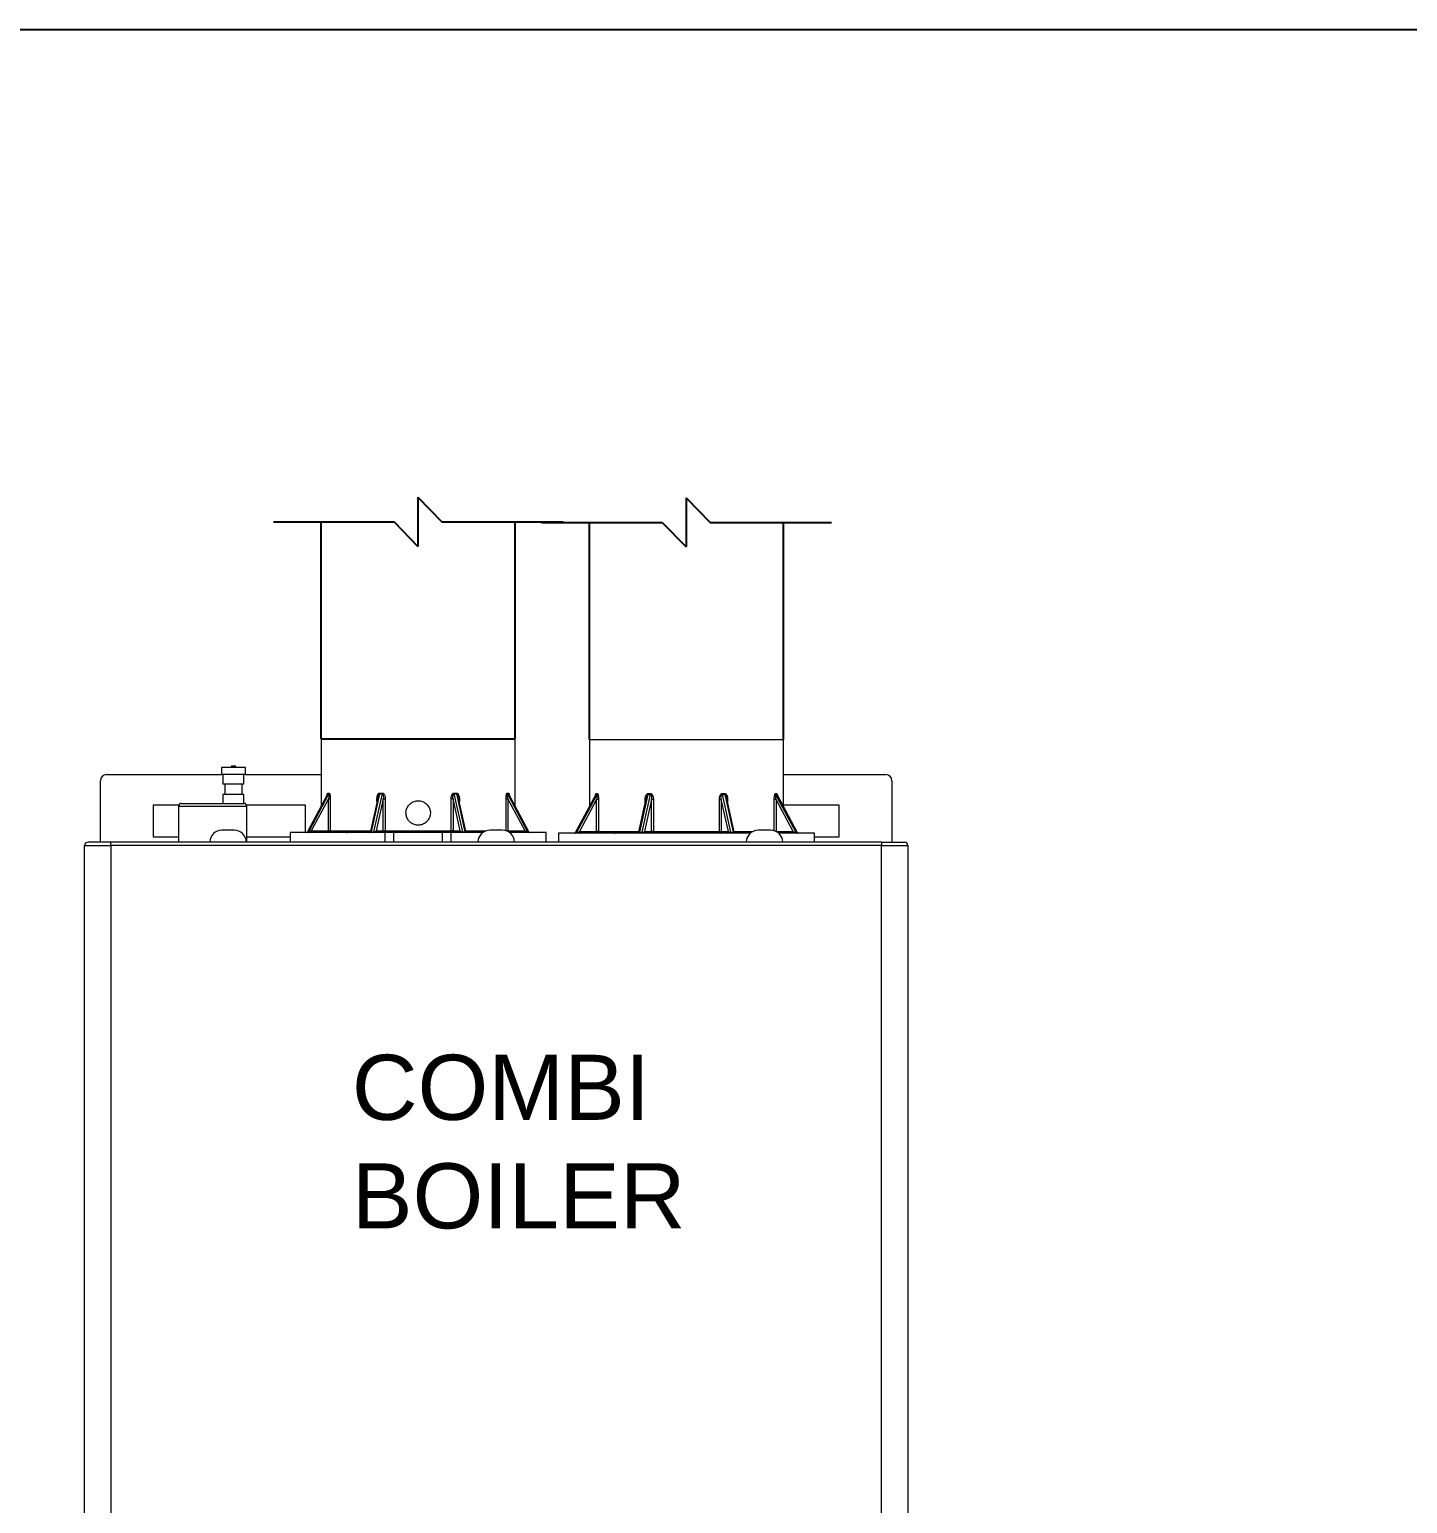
# Model space of a CAD drawing. Header units: millimetres. Extents: x -265298 to 39086, y 16803 to 136893.
# Drawn here: x -97288 to -95156, y 75250 to 77532 of the extents above; entities that cross this region are included whole.
import ezdxf

# ---------------------------------------------------------------- set-up
doc = ezdxf.new("R2010")
doc.units = ezdxf.units.MM
doc.header["$LTSCALE"] = 25
doc.layers.add('schedules_symbols_notes$0$M-ANNO', color=11, linetype='Continuous')
doc.layers.add('schedules_symbols_notes$0$M-EQUIPMENT', color=3, linetype='Continuous')
doc.styles.add('schedules_symbols_notes$0$Standard', font='arial.ttf')

# ---------------------------------------------------------------- blocks, each defined once
blk = doc.blocks.new('schedules_symbols_notes$0$b')
for p, q in [((326.288, 8405.081), (326.288, 8402.087)), ((326.288, 8405.081), (327.747, 8403.584)), ((342.631, 8405.046), (342.631, 8402.052)), ((342.631, 8405.046), (344.09, 8403.549)), ((317.48, 8403.584), (324.83, 8403.584)), ((320.389, 8390.357), (320.389, 8403.584)), ((324.83, 8403.584), (326.288, 8402.087)), ((327.747, 8403.584), (335.136, 8403.584)), ((332.216, 8390.357), (332.216, 8403.584)), ((333.823, 8403.549), (341.173, 8403.549)), ((336.732, 8390.322), (336.732, 8403.549)), ((341.173, 8403.549), (342.631, 8402.052)), ((344.09, 8403.549), (351.479, 8403.549)), ((348.559, 8390.322), (348.559, 8403.549)), ((320.389, 8390.357), (332.216, 8390.357))]:
    blk.add_line(p, q)
at = {"linetype": 'ByBlock', "lineweight": 15}
for p, q in [((320.389, 8390.357), (320.389, 8386.264)), ((320.389, 8390.357), (324.04, 8390.357)), ((324.04, 8390.357), (332.216, 8390.357)), ((332.216, 8386.264), (332.216, 8390.357)), ((336.732, 8390.322), (336.732, 8386.228)), ((336.732, 8390.322), (348.559, 8390.322)), ((348.559, 8386.228), (348.559, 8390.322)), ((314.312, 8388.619), (314.312, 8388.175)), ((315.08, 8388.619), (314.312, 8388.619)), ((314.924, 8388.687), (314.88, 8388.619)), ((315.052, 8388.687), (314.924, 8388.687)), ((315.169, 8388.687), (315.052, 8388.687)), ((315.781, 8388.619), (315.08, 8388.619)), ((315.213, 8388.619), (315.169, 8388.687)), ((315.781, 8388.175), (315.781, 8388.619)), ((306.942, 8384.067), (306.942, 8387.808)), ((307.314, 8388.179), (314.312, 8388.179)), ((315.08, 8388.175), (314.312, 8388.175)), ((314.405, 8388.175), (314.405, 8387.59)), ((315.076, 8387.59), (314.405, 8387.59)), ((314.524, 8387.59), (314.524, 8386.969)), ((315.688, 8387.59), (315.076, 8387.59)), ((315.781, 8388.175), (315.08, 8388.175)), ((315.569, 8386.969), (315.569, 8387.59)), ((315.688, 8387.59), (315.688, 8388.175)), ((315.781, 8388.179), (320.389, 8388.179)), ((348.559, 8388.179), (354.8, 8388.179)), ((355.172, 8387.808), (355.172, 8384.067)), ((314.405, 8386.969), (314.405, 8386.426)), ((315.076, 8386.969), (314.405, 8386.969)), ((315.688, 8386.969), (315.076, 8386.969)), ((315.688, 8386.426), (315.68, 8386.426)), ((315.688, 8386.426), (315.688, 8386.969)), ((320.778, 8386.992), (319.556, 8384.7)), ((320.793, 8387.009), (319.56, 8384.698)), ((319.632, 8384.698), (320.865, 8387.009)), ((320.831, 8386.696), (319.79, 8384.744)), ((320.831, 8384.744), (320.831, 8386.696)), ((320.831, 8386.696), (320.95, 8386.696)), ((320.95, 8386.696), (320.95, 8384.744)), ((323.856, 8386.832), (323.39, 8384.724)), ((323.949, 8387.009), (323.438, 8384.698)), ((323.611, 8384.698), (324.122, 8387.009)), ((324.178, 8386.696), (323.747, 8384.744)), ((323.789, 8386.53), (323.789, 8386.696)), ((323.826, 8386.696), (323.789, 8386.696)), ((324.178, 8384.744), (324.178, 8386.696)), ((324.178, 8386.696), (324.295, 8386.696)), ((324.295, 8386.696), (324.295, 8384.744)), ((328.31, 8384.744), (328.31, 8386.696)), ((328.427, 8386.696), (328.31, 8386.696)), ((328.858, 8384.744), (328.427, 8386.696)), ((328.427, 8386.696), (328.427, 8384.744)), ((328.483, 8387.009), (328.994, 8384.698)), ((329.167, 8384.698), (328.656, 8387.009)), ((329.215, 8384.724), (328.749, 8386.83)), ((328.779, 8386.696), (328.816, 8386.696)), ((328.816, 8386.696), (328.816, 8386.53)), ((331.655, 8386.696), (331.774, 8386.696)), ((331.655, 8384.76), (331.655, 8386.696)), ((331.74, 8387.009), (332.973, 8384.698)), ((332.815, 8384.744), (331.774, 8386.696)), ((331.774, 8386.696), (331.774, 8384.744)), ((333.045, 8384.698), (331.812, 8387.009)), ((333.05, 8384.7), (331.827, 8386.992)), ((337.121, 8386.956), (335.898, 8384.665)), ((337.136, 8386.974), (335.903, 8384.663)), ((335.975, 8384.663), (337.208, 8386.974)), ((337.174, 8386.661), (336.133, 8384.709)), ((337.174, 8384.709), (337.174, 8386.661)), ((337.293, 8386.661), (337.174, 8386.661)), ((337.293, 8386.661), (337.293, 8384.709)), ((340.199, 8386.797), (339.733, 8384.689)), ((340.292, 8386.974), (339.781, 8384.663)), ((339.954, 8384.663), (340.465, 8386.974)), ((340.521, 8386.661), (340.09, 8384.709)), ((340.132, 8386.495), (340.132, 8386.661)), ((340.132, 8386.661), (340.169, 8386.661)), ((340.521, 8384.709), (340.521, 8386.661)), ((340.638, 8386.661), (340.521, 8386.661)), ((340.638, 8386.661), (340.638, 8384.709)), ((344.653, 8384.709), (344.653, 8386.661)), ((344.653, 8386.661), (344.77, 8386.661)), ((345.201, 8384.709), (344.77, 8386.661)), ((344.77, 8386.661), (344.77, 8384.709)), ((344.826, 8386.974), (345.337, 8384.663)), ((345.51, 8384.663), (344.999, 8386.974)), ((345.558, 8384.689), (345.092, 8386.795)), ((345.159, 8386.661), (345.122, 8386.661)), ((345.159, 8386.661), (345.159, 8386.495)), ((348.117, 8386.661), (347.998, 8386.661)), ((347.998, 8384.76), (347.998, 8386.661)), ((348.083, 8386.974), (349.316, 8384.663)), ((349.158, 8384.709), (348.117, 8386.661)), ((348.117, 8386.661), (348.117, 8384.71)), ((349.388, 8384.663), (348.155, 8386.974)), ((349.392, 8384.665), (348.17, 8386.957)), ((311.724, 8386.322), (310.16, 8386.322)), ((310.16, 8386.322), (310.16, 8384.391)), ((311.705, 8386.241), (311.705, 8384.067)), ((319.446, 8386.322), (315.846, 8386.322)), ((315.865, 8384.067), (315.865, 8386.241)), ((319.446, 8384.652), (319.446, 8386.322)), ((351.954, 8386.322), (348.559, 8386.322)), ((351.954, 8384.391), (351.954, 8386.322)), ((315.087, 8384.795), (314.344, 8384.795)), ((318.502, 8384.652), (318.502, 8384.067)), ((324.297, 8384.652), (318.502, 8384.652)), ((319.56, 8384.698), (319.632, 8384.698)), ((319.79, 8384.744), (320.831, 8384.744)), ((320.831, 8384.744), (320.95, 8384.744)), ((320.95, 8384.744), (322.121, 8384.744)), ((322.121, 8384.744), (323.395, 8384.744)), ((323.438, 8384.698), (323.611, 8384.698)), ((323.747, 8384.744), (324.178, 8384.744)), ((324.178, 8384.744), (324.295, 8384.744)), ((324.295, 8384.744), (328.31, 8384.744)), ((324.297, 8384.067), (324.297, 8384.652)), ((324.817, 8384.652), (324.297, 8384.652)), ((324.817, 8384.067), (324.817, 8384.652)), ((327.788, 8384.652), (324.817, 8384.652)), ((327.788, 8384.067), (327.788, 8384.652)), ((328.308, 8384.652), (327.788, 8384.652)), ((328.308, 8384.067), (328.308, 8384.652)), ((330.248, 8384.652), (328.308, 8384.652)), ((328.427, 8384.744), (328.31, 8384.744)), ((328.427, 8384.744), (328.858, 8384.744)), ((328.994, 8384.698), (329.167, 8384.698)), ((329.21, 8384.744), (330.416, 8384.744)), ((329.214, 8384.726), (329.215, 8384.724)), ((331.43, 8384.795), (330.687, 8384.795)), ((331.7, 8384.744), (331.774, 8384.744)), ((331.774, 8384.744), (332.815, 8384.744)), ((334.103, 8384.652), (331.868, 8384.652)), ((332.973, 8384.698), (333.045, 8384.698)), ((334.103, 8384.067), (334.103, 8384.652)), ((334.845, 8384.617), (334.845, 8384.067)), ((346.547, 8384.617), (334.845, 8384.617)), ((335.903, 8384.663), (335.975, 8384.663)), ((336.133, 8384.709), (337.174, 8384.709)), ((337.293, 8384.709), (337.174, 8384.709)), ((337.293, 8384.709), (338.464, 8384.709)), ((338.464, 8384.709), (339.738, 8384.709)), ((339.781, 8384.663), (339.954, 8384.663)), ((340.09, 8384.709), (340.521, 8384.709)), ((340.638, 8384.709), (340.521, 8384.709)), ((340.638, 8384.709), (344.653, 8384.709)), ((344.653, 8384.709), (344.77, 8384.709)), ((344.77, 8384.709), (345.201, 8384.709)), ((345.337, 8384.663), (345.51, 8384.663)), ((345.553, 8384.709), (346.683, 8384.709)), ((345.557, 8384.691), (345.558, 8384.689)), ((347.773, 8384.795), (347.03, 8384.795)), ((348.12, 8384.709), (349.158, 8384.709)), ((350.446, 8384.617), (348.256, 8384.617)), ((349.316, 8384.663), (349.388, 8384.663)), ((350.446, 8384.067), (350.446, 8384.617)), ((305.978, 8383.859), (307.579, 8383.859)), ((305.978, 8300.718), (305.978, 8383.859)), ((307.579, 8384.067), (306.186, 8384.067)), ((307.579, 8383.859), (307.579, 8384.067)), ((354.534, 8384.067), (307.579, 8384.067)), ((354.534, 8383.859), (307.579, 8383.859)), ((307.579, 8383.859), (307.579, 8300.718)), ((310.16, 8384.391), (311.705, 8384.391)), ((315.865, 8384.391), (318.502, 8384.391)), ((350.446, 8384.391), (351.954, 8384.391)), ((354.534, 8384.067), (354.534, 8383.859)), ((354.534, 8384.067), (355.928, 8384.067)), ((354.534, 8300.718), (354.534, 8383.859)), ((354.534, 8383.859), (356.136, 8383.859)), ((356.136, 8383.859), (356.136, 8300.718))]:
    blk.add_line(p, q, dxfattribs=at)
at = {"linetype": 'ByBlock', "lineweight": 15, "flags": 128}
for points in [[(311.889, 8386.426), (311.903, 8386.426), (311.958, 8386.426), (312.055, 8386.426), (312.19, 8386.426), (312.361, 8386.426), (312.564, 8386.426), (312.794, 8386.426), (313.046, 8386.426), (313.315, 8386.426), (313.595, 8386.426), (313.879, 8386.426), (314.16, 8386.426), (314.434, 8386.426), (314.693, 8386.426), (314.931, 8386.426), (315.144, 8386.426), (315.326, 8386.426), (315.474, 8386.426), (315.583, 8386.426), (315.653, 8386.426), (315.68, 8386.426)], [(315.865, 8386.241), (315.855, 8386.241), (315.806, 8386.241), (315.715, 8386.241), (315.585, 8386.241), (315.418, 8386.241), (315.218, 8386.241), (314.989, 8386.241), (314.735, 8386.241), (314.463, 8386.241), (314.176, 8386.241), (313.881, 8386.241), (313.584, 8386.241), (313.292, 8386.241), (313.009, 8386.241), (312.742, 8386.241), (312.497, 8386.241), (312.278, 8386.241), (312.089, 8386.241), (311.935, 8386.241), (311.818, 8386.241), (311.742, 8386.241), (311.707, 8386.241), (311.705, 8386.241)], [(319.825, 8384.652), (319.818, 8384.653), (319.812, 8384.659), (319.806, 8384.667), (319.8, 8384.679), (319.796, 8384.693), (319.793, 8384.708), (319.791, 8384.726), (319.79, 8384.744)], [(320.867, 8384.652), (320.86, 8384.653), (320.853, 8384.659), (320.847, 8384.667), (320.842, 8384.679), (320.837, 8384.693), (320.834, 8384.708), (320.832, 8384.726), (320.831, 8384.744)], [(324.264, 8384.652), (324.27, 8384.653), (324.275, 8384.659), (324.281, 8384.667), (324.286, 8384.679), (324.29, 8384.693), (324.292, 8384.708), (324.294, 8384.726), (324.295, 8384.744)], [(328.342, 8384.652), (328.335, 8384.653), (328.33, 8384.659), (328.324, 8384.667), (328.319, 8384.679), (328.315, 8384.693), (328.313, 8384.708), (328.311, 8384.726), (328.31, 8384.744)], [(331.774, 8384.744), (331.773, 8384.726), (331.771, 8384.712)], [(332.815, 8384.744), (332.814, 8384.726), (332.812, 8384.708), (332.809, 8384.693), (332.805, 8384.679), (332.799, 8384.667), (332.793, 8384.659), (332.787, 8384.653), (332.78, 8384.652)], [(336.133, 8384.709), (336.134, 8384.691), (336.136, 8384.673), (336.139, 8384.657), (336.143, 8384.644), (336.149, 8384.632), (336.155, 8384.624), (336.161, 8384.618), (336.168, 8384.617)], [(337.174, 8384.709), (337.175, 8384.691), (337.177, 8384.673), (337.18, 8384.657), (337.185, 8384.644), (337.19, 8384.632), (337.196, 8384.624), (337.203, 8384.618), (337.21, 8384.617)], [(340.638, 8384.709), (340.637, 8384.691), (340.635, 8384.673), (340.633, 8384.657), (340.629, 8384.644), (340.624, 8384.632), (340.618, 8384.624), (340.613, 8384.618), (340.607, 8384.617)], [(344.653, 8384.709), (344.654, 8384.691), (344.656, 8384.673), (344.658, 8384.657), (344.662, 8384.644), (344.667, 8384.632), (344.673, 8384.624), (344.678, 8384.618), (344.684, 8384.617)], [(349.123, 8384.617), (349.13, 8384.618), (349.136, 8384.624), (349.142, 8384.632), (349.148, 8384.644), (349.152, 8384.657), (349.155, 8384.673), (349.157, 8384.691), (349.158, 8384.709)]]:
    blk.add_lwpolyline(points, dxfattribs=at)
at = {"linetype": 'ByBlock', "lineweight": 15}
for centre, radius, start, end in [((307.314, 8387.808), 0.371, 90, 180), ((354.8, 8387.808), 0.371, 0, 90), ((311.889, 8386.241), 0.184, 90.00006, 180.00006), ((315.681, 8386.241), 0.184, 0.00006, 90.00006), ((320.707, 8387.056), 0.0981, 331.43074, 359.49986), ((320.778, 8387.053), 0.0977, 332.74438, 0.76213), ((323.744, 8387.059), 0.211, 346.19221, 358.85313), ((323.902, 8387.048), 0.223, 349.84657, 1.72933), ((328.703, 8387.048), 0.223, 178.27067, 190.15343), ((328.861, 8387.059), 0.211, 181.14687, 193.80779), ((331.827, 8387.053), 0.0977, 179.23787, 207.25562), ((331.898, 8387.056), 0.0981, 180.50014, 208.56926), ((337.05, 8387.021), 0.0981, 331.43596, 359.49573), ((337.121, 8387.018), 0.0978, 332.74852, 0.75993), ((340.087, 8387.024), 0.211, 346.19339, 358.8536), ((340.245, 8387.013), 0.223, 349.84813, 1.72948), ((345.046, 8387.013), 0.223, 178.26827, 190.15196), ((345.204, 8387.024), 0.211, 181.14289, 193.81225), ((348.17, 8387.018), 0.0978, 179.23823, 207.25127), ((348.241, 8387.02), 0.0981, 180.4977, 208.57061), ((314.344, 8384.052), 0.743, 90, 178.85401), ((315.087, 8384.052), 0.743, 1.14599, 90), ((319.474, 8384.744), 0.0921, 270, 332.14438), ((319.485, 8384.736), 0.0842, 270.93885, 333.06564), ((319.557, 8384.736), 0.0842, 270.93921, 333.06529), ((320.862, 8384.74), 0.0881, 272.9918, 2.7067), ((323.3, 8384.744), 0.0921, 270, 348.49002), ((323.388, 8384.698), 0.0499, 292.85501, 0.07054), ((323.561, 8384.698), 0.0499, 292.85422, 0.07133), ((323.836, 8384.74), 0.0888, 177.82415, 267.64366), ((324.267, 8384.74), 0.0888, 177.82415, 267.64381), ((328.338, 8384.74), 0.0888, 272.35619, 2.17585), ((328.769, 8384.74), 0.0888, 272.35634, 2.17585), ((329.044, 8384.698), 0.0499, 179.92867, 247.14578), ((329.217, 8384.698), 0.0499, 179.92946, 247.14499), ((330.687, 8384.052), 0.743, 90, 178.85401), ((331.43, 8384.052), 0.743, 1.14599, 90), ((333.048, 8384.736), 0.0842, 206.93471, 269.06079), ((333.12, 8384.736), 0.0842, 206.93436, 269.06115), ((333.131, 8384.744), 0.0921, 207.84577, 270), ((335.817, 8384.709), 0.0921, 270, 332.14438), ((335.828, 8384.701), 0.0842, 270.93705, 333.0658), ((335.9, 8384.701), 0.0842, 270.93705, 333.0658), ((337.205, 8384.704), 0.0881, 272.99057, 2.70745), ((339.643, 8384.709), 0.0921, 270, 348.49002), ((339.731, 8384.663), 0.0499, 292.85003, 0.07315), ((339.904, 8384.663), 0.0499, 292.85208, 0.0726), ((340.179, 8384.705), 0.0888, 177.82362, 267.64513), ((340.61, 8384.705), 0.0888, 177.82419, 267.64456), ((344.681, 8384.705), 0.0888, 272.35544, 2.17581), ((345.112, 8384.705), 0.0888, 272.35544, 2.17581), ((345.387, 8384.663), 0.0499, 179.92947, 247.14886), ((345.56, 8384.663), 0.0499, 179.92424, 247.15108), ((347.03, 8384.052), 0.743, 90, 178.85401), ((347.773, 8384.052), 0.743, 1.14599, 90), ((349.391, 8384.701), 0.0842, 206.93323, 269.06453), ((349.463, 8384.701), 0.0842, 206.93325, 269.0633), ((349.474, 8384.709), 0.0921, 207.84577, 270), ((306.186, 8383.859), 0.208, 90, 180), ((355.928, 8383.859), 0.208, 0, 90)]:
    blk.add_arc(centre, radius, start, end, dxfattribs=at)
for centre, major_axis, ratio, start_param, end_param in [((326.376, 8397.409), (5.74, 10.355), 0.170525, 3.220245, 3.251419), ((326.303, 8397.455), (5.648, 10.358), 0.169119, 3.217963, 3.249137), ((326.333, 8397.409), (3.099, 10.285), 0.500107, 3.275574, 3.306748), ((326.303, 8397.455), (3.023, 10.294), 0.493676, 3.269999, 3.301173), ((326.303, 8397.455), (-3.023, 10.294), 0.493676, 2.982012, 3.013186), ((326.272, 8397.409), (-3.099, 10.285), 0.500107, 2.976437, 3.007611), ((326.303, 8397.455), (-5.648, 10.358), 0.169119, 3.034048, 3.065222), ((326.229, 8397.409), (-5.74, 10.355), 0.170525, 3.031766, 3.06294), ((342.719, 8397.374), (5.74, 10.355), 0.170525, 3.220245, 3.251419), ((342.645, 8397.42), (5.648, 10.358), 0.169119, 3.217963, 3.249137), ((342.676, 8397.374), (3.099, 10.285), 0.500107, 3.275574, 3.306748), ((342.645, 8397.42), (3.023, 10.294), 0.493676, 3.269999, 3.301173), ((342.645, 8397.42), (-3.023, 10.294), 0.493676, 2.982012, 3.013186), ((342.615, 8397.374), (-3.099, 10.285), 0.500107, 2.976437, 3.007611), ((342.645, 8397.42), (-5.648, 10.358), 0.169119, 3.034048, 3.065222), ((342.572, 8397.374), (-5.74, 10.355), 0.170525, 3.031766, 3.06294), ((319.683, 8384.744), (0.128, 0.045), 0.088678, 3.045653, 3.390075), ((319.755, 8384.744), (0.128, 0.045), 0.088678, 3.390075, 4.960871), ((323.489, 8384.744), (0.0986, 0.0276), 0.373735, 2.9561, 4.069238), ((323.662, 8384.744), (0.0986, 0.0276), 0.373735, 4.069238, 5.640034), ((328.943, 8384.744), (0.0986, -0.0276), 0.373735, 3.784744, 5.35554), ((329.116, 8384.744), (0.0986, -0.0276), 0.373735, 5.35554, 6.470026), ((332.85, 8384.744), (0.128, -0.045), 0.088678, 4.463907, 6.034703), ((332.922, 8384.744), (0.128, -0.045), 0.088678, 6.034703, 6.380142), ((336.026, 8384.709), (0.128, 0.045), 0.088678, 3.045653, 3.390075), ((336.098, 8384.709), (0.128, 0.045), 0.088678, 3.390075, 4.960871), ((339.832, 8384.709), (0.0986, 0.0276), 0.373735, 2.9561, 4.069238), ((340.005, 8384.709), (0.0986, 0.0276), 0.373735, 4.069238, 5.640034), ((345.286, 8384.709), (0.0986, -0.0276), 0.373735, 3.784744, 5.35554), ((345.459, 8384.709), (0.0986, -0.0276), 0.373735, 5.35554, 6.470026), ((349.193, 8384.709), (0.128, -0.045), 0.088678, 4.463907, 6.034703), ((349.265, 8384.709), (0.128, -0.045), 0.088678, 6.034703, 6.380142)]:
    blk.add_ellipse(centre, major_axis=major_axis, ratio=ratio, start_param=start_param, end_param=end_param, dxfattribs=at)
for points, knots in [([(320.761, 8386.96), (320.764, 8386.977), (320.77, 8387.007), (320.78, 8387.031), (320.789, 8387.046), (320.796, 8387.054), (320.803, 8387.055), (320.805, 8387.055)], [0, 0, 0, 0, 0.3643019, 0.6263496, 0.6521372, 0.8902707, 1, 1, 1, 1]), ([(320.778, 8386.991), (320.778, 8386.992), (320.78, 8386.997), (320.784, 8387.003), (320.789, 8387.008), (320.792, 8387.009), (320.793, 8387.009)], [0, 0, 0, 0, 0.0818364, 0.434944, 0.7536295, 1, 1, 1, 1]), ([(320.865, 8387.009), (320.866, 8387.008), (320.868, 8387.008), (320.871, 8387.003), (320.875, 8386.988), (320.874, 8386.947), (320.865, 8386.859), (320.848, 8386.77), (320.834, 8386.707), (320.831, 8386.696)], [0, 0, 0, 0, 0.028435, 0.04904, 0.105513, 0.219175, 0.446194, 0.902949, 1, 1, 1, 1]), ([(320.875, 8387.055), (320.88, 8387.054), (320.889, 8387.052), (320.903, 8387.032), (320.921, 8386.988), (320.942, 8386.887), (320.949, 8386.781), (320.95, 8386.709), (320.95, 8386.696)], [0, 0, 0, 0, 0.075385, 0.150636, 0.27755, 0.498993, 0.91328, 1, 1, 1, 1]), ([(323.789, 8386.696), (323.793, 8386.759), (323.798, 8386.845), (323.834, 8386.95), (323.864, 8387.004), (323.892, 8387.031), (323.914, 8387.046), (323.932, 8387.054), (323.949, 8387.055), (323.955, 8387.055)], [0, 0, 0, 0, 0.426537, 0.594054, 0.761903, 0.860051, 0.86971, 0.958901, 1, 1, 1, 1]), ([(323.858, 8386.832), (323.859, 8386.84), (323.863, 8386.869), (323.878, 8386.915), (323.897, 8386.962), (323.916, 8386.99), (323.929, 8387.003), (323.939, 8387.008), (323.946, 8387.009), (323.949, 8387.009)], [0, 0, 0, 0, 0.122817, 0.41975, 0.696652, 0.838305, 0.900489, 0.956611, 1, 1, 1, 1]), ([(324.122, 8387.009), (324.125, 8387.008), (324.13, 8387.008), (324.14, 8387.003), (324.154, 8386.988), (324.17, 8386.947), (324.185, 8386.859), (324.185, 8386.77), (324.179, 8386.707), (324.178, 8386.696)], [0, 0, 0, 0, 0.028435, 0.04904, 0.105514, 0.219176, 0.446195, 0.902949, 1, 1, 1, 1]), ([(324.125, 8387.055), (324.135, 8387.054), (324.156, 8387.052), (324.19, 8387.032), (324.23, 8386.988), (324.276, 8386.887), (324.293, 8386.781), (324.295, 8386.709), (324.295, 8386.696)], [0, 0, 0, 0, 0.075385, 0.150636, 0.27755, 0.498993, 0.91328, 1, 1, 1, 1]), ([(325.56, 8385.84), (325.568, 8385.757), (325.584, 8385.591), (325.711, 8385.369), (325.898, 8385.2), (326.134, 8385.102), (326.387, 8385.088), (326.63, 8385.158), (326.836, 8385.304), (326.984, 8385.51), (327.055, 8385.754), (327.041, 8386.007), (326.945, 8386.241), (326.777, 8386.43), (326.555, 8386.554), (326.304, 8386.597), (326.055, 8386.555), (325.833, 8386.434), (325.664, 8386.246), (325.573, 8386.036), (325.563, 8385.896), (325.56, 8385.84)], [0, 0, 0, 0, 0.053399, 0.106789, 0.160444, 0.214275, 0.267819, 0.321064, 0.374457, 0.428217, 0.481997, 0.53541, 0.588644, 0.642165, 0.695991, 0.749667, 0.802975, 0.856266, 0.909916, 0.963749, 1, 1, 1, 1]), ([(328.31, 8386.696), (328.314, 8386.759), (328.319, 8386.845), (328.356, 8386.95), (328.388, 8387.004), (328.416, 8387.031), (328.439, 8387.046), (328.457, 8387.054), (328.474, 8387.055), (328.48, 8387.055)], [0, 0, 0, 0, 0.4265364, 0.5940539, 0.7619027, 0.8600511, 0.8697097, 0.9589012, 1, 1, 1, 1]), ([(328.427, 8386.696), (328.423, 8386.75), (328.419, 8386.824), (328.429, 8386.915), (328.44, 8386.962), (328.454, 8386.99), (328.465, 8387.003), (328.474, 8387.008), (328.481, 8387.009), (328.483, 8387.009)], [0, 0, 0, 0, 0.473691, 0.65185, 0.817991, 0.902983, 0.940294, 0.973966, 1, 1, 1, 1]), ([(328.65, 8387.055), (328.66, 8387.054), (328.681, 8387.052), (328.714, 8387.032), (328.753, 8386.988), (328.798, 8386.887), (328.814, 8386.781), (328.816, 8386.709), (328.816, 8386.696)], [0, 0, 0, 0, 0.0753853, 0.1506365, 0.2775499, 0.4989925, 0.9132797, 1, 1, 1, 1]), ([(328.656, 8387.009), (328.659, 8387.008), (328.665, 8387.008), (328.676, 8387.003), (328.692, 8386.988), (328.715, 8386.947), (328.736, 8386.892), (328.743, 8386.848), (328.746, 8386.83)], [0, 0, 0, 0, 0.046931, 0.0809393, 0.174147, 0.3617429, 0.7364304, 1, 1, 1, 1]), ([(331.655, 8386.696), (331.657, 8386.759), (331.659, 8386.845), (331.676, 8386.95), (331.69, 8387.004), (331.702, 8387.031), (331.712, 8387.046), (331.72, 8387.054), (331.727, 8387.055), (331.73, 8387.055)], [0, 0, 0, 0, 0.4265366, 0.594054, 0.7619029, 0.8600513, 0.8697102, 0.9589017, 1, 1, 1, 1]), ([(331.774, 8386.696), (331.762, 8386.75), (331.746, 8386.824), (331.734, 8386.915), (331.73, 8386.962), (331.731, 8386.99), (331.734, 8387.003), (331.737, 8387.008), (331.739, 8387.009), (331.74, 8387.009)], [0, 0, 0, 0, 0.473691, 0.65185, 0.817991, 0.902983, 0.940294, 0.973967, 1, 1, 1, 1]), ([(331.8, 8387.055), (331.804, 8387.054), (331.812, 8387.052), (331.825, 8387.032), (331.836, 8387.003), (331.841, 8386.974), (331.843, 8386.962)], [0, 0, 0, 0, 0.206112, 0.411857, 0.758854, 1, 1, 1, 1]), ([(331.812, 8387.009), (331.813, 8387.008), (331.816, 8387.008), (331.821, 8387.003), (331.825, 8386.997), (331.827, 8386.992)], [0, 0, 0, 0, 0.271788, 0.468736, 1, 1, 1, 1]), ([(337.104, 8386.925), (337.107, 8386.942), (337.113, 8386.972), (337.123, 8386.996), (337.132, 8387.011), (337.139, 8387.019), (337.146, 8387.019), (337.148, 8387.02)], [0, 0, 0, 0, 0.3642864, 0.6263491, 0.6521274, 0.89027, 1, 1, 1, 1]), ([(337.121, 8386.956), (337.121, 8386.957), (337.123, 8386.962), (337.127, 8386.967), (337.132, 8386.973), (337.135, 8386.973), (337.136, 8386.974)], [0, 0, 0, 0, 0.081758, 0.434938, 0.753633, 1, 1, 1, 1]), ([(337.208, 8386.974), (337.209, 8386.973), (337.211, 8386.973), (337.214, 8386.968), (337.218, 8386.952), (337.217, 8386.912), (337.207, 8386.824), (337.191, 8386.735), (337.177, 8386.672), (337.174, 8386.661)], [0, 0, 0, 0, 0.028436, 0.049036, 0.105517, 0.219171, 0.446191, 0.902948, 1, 1, 1, 1]), ([(337.218, 8387.02), (337.223, 8387.019), (337.232, 8387.017), (337.246, 8386.997), (337.264, 8386.953), (337.285, 8386.851), (337.292, 8386.746), (337.293, 8386.674), (337.293, 8386.661)], [0, 0, 0, 0, 0.0753851, 0.1506368, 0.277556, 0.4989956, 0.9132836, 1, 1, 1, 1]), ([(340.132, 8386.661), (340.136, 8386.723), (340.141, 8386.81), (340.177, 8386.914), (340.207, 8386.969), (340.235, 8386.996), (340.257, 8387.011), (340.275, 8387.019), (340.292, 8387.019), (340.298, 8387.02)], [0, 0, 0, 0, 0.4265379, 0.5940563, 0.761899, 0.8600527, 0.8697069, 0.9589011, 1, 1, 1, 1]), ([(340.201, 8386.797), (340.202, 8386.805), (340.206, 8386.834), (340.221, 8386.88), (340.24, 8386.927), (340.259, 8386.955), (340.272, 8386.968), (340.282, 8386.973), (340.289, 8386.973), (340.292, 8386.974)], [0, 0, 0, 0, 0.122825, 0.419748, 0.696656, 0.838295, 0.900492, 0.956613, 1, 1, 1, 1]), ([(340.465, 8386.974), (340.468, 8386.973), (340.473, 8386.973), (340.483, 8386.968), (340.497, 8386.952), (340.513, 8386.912), (340.528, 8386.824), (340.528, 8386.735), (340.522, 8386.672), (340.521, 8386.661)], [0, 0, 0, 0, 0.028434, 0.049035, 0.105517, 0.21917, 0.446191, 0.902948, 1, 1, 1, 1]), ([(340.468, 8387.02), (340.478, 8387.019), (340.499, 8387.017), (340.533, 8386.997), (340.573, 8386.953), (340.619, 8386.851), (340.636, 8386.746), (340.638, 8386.674), (340.638, 8386.661)], [0, 0, 0, 0, 0.075386, 0.150637, 0.277556, 0.498996, 0.913284, 1, 1, 1, 1]), ([(344.653, 8386.661), (344.657, 8386.723), (344.662, 8386.81), (344.699, 8386.914), (344.731, 8386.969), (344.759, 8386.996), (344.782, 8387.011), (344.8, 8387.019), (344.817, 8387.019), (344.823, 8387.02)], [0, 0, 0, 0, 0.426536, 0.594055, 0.761896, 0.860049, 0.869704, 0.9589, 1, 1, 1, 1]), ([(344.77, 8386.661), (344.766, 8386.715), (344.762, 8386.789), (344.772, 8386.88), (344.783, 8386.927), (344.797, 8386.955), (344.808, 8386.968), (344.817, 8386.973), (344.823, 8386.973), (344.826, 8386.974)], [0, 0, 0, 0, 0.473693, 0.651848, 0.817995, 0.902977, 0.940295, 0.973967, 1, 1, 1, 1]), ([(344.993, 8387.02), (345.003, 8387.019), (345.024, 8387.017), (345.057, 8386.997), (345.096, 8386.953), (345.141, 8386.851), (345.157, 8386.746), (345.159, 8386.674), (345.159, 8386.661)], [0, 0, 0, 0, 0.075386, 0.150638, 0.277555, 0.498996, 0.913284, 1, 1, 1, 1]), ([(344.999, 8386.974), (345.002, 8386.973), (345.008, 8386.973), (345.019, 8386.968), (345.035, 8386.952), (345.058, 8386.912), (345.079, 8386.857), (345.086, 8386.813), (345.089, 8386.795)], [0, 0, 0, 0, 0.046927, 0.08093, 0.174149, 0.361731, 0.736421, 1, 1, 1, 1]), ([(347.998, 8386.661), (348, 8386.723), (348.002, 8386.81), (348.019, 8386.914), (348.033, 8386.969), (348.045, 8386.996), (348.055, 8387.011), (348.063, 8387.019), (348.07, 8387.019), (348.073, 8387.02)], [0, 0, 0, 0, 0.426537, 0.594055, 0.761898, 0.860052, 0.869706, 0.958901, 1, 1, 1, 1]), ([(348.117, 8386.661), (348.105, 8386.715), (348.089, 8386.789), (348.077, 8386.88), (348.073, 8386.927), (348.074, 8386.955), (348.077, 8386.968), (348.08, 8386.973), (348.082, 8386.973), (348.083, 8386.974)], [0, 0, 0, 0, 0.473692, 0.651848, 0.817993, 0.902977, 0.940295, 0.973969, 1, 1, 1, 1]), ([(348.143, 8387.02), (348.147, 8387.019), (348.155, 8387.017), (348.168, 8386.997), (348.179, 8386.968), (348.184, 8386.939), (348.186, 8386.927)], [0, 0, 0, 0, 0.2061065, 0.4118516, 0.7588583, 1, 1, 1, 1]), ([(348.155, 8386.974), (348.156, 8386.973), (348.159, 8386.973), (348.164, 8386.968), (348.167, 8386.961), (348.17, 8386.957)], [0, 0, 0, 0, 0.271778, 0.468684, 1, 1, 1, 1]), ([(321.909, 8384.652), (321.909, 8384.652), (321.929, 8384.652), (321.977, 8384.66), (322.052, 8384.693), (322.099, 8384.726), (322.121, 8384.744), (322.121, 8384.744)], [0, 0, 0, 0, 0.002645, 0.229662, 0.570723, 0.995477, 1, 1, 1, 1]), ([(322.121, 8384.744), (322.121, 8384.744), (322.148, 8384.722), (322.181, 8384.689), (322.205, 8384.657), (322.207, 8384.653), (322.208, 8384.652)], [0, 0, 0, 0, 0.004525, 0.503237, 0.792921, 1, 1, 1, 1]), ([(338.252, 8384.617), (338.252, 8384.617), (338.272, 8384.617), (338.32, 8384.625), (338.395, 8384.658), (338.442, 8384.69), (338.464, 8384.708), (338.464, 8384.709)], [0, 0, 0, 0, 0.002645, 0.229664, 0.570722, 0.995477, 1, 1, 1, 1]), ([(338.464, 8384.709), (338.464, 8384.708), (338.491, 8384.687), (338.524, 8384.654), (338.548, 8384.622), (338.55, 8384.618), (338.551, 8384.617)], [0, 0, 0, 0, 0.004526, 0.503236, 0.792921, 1, 1, 1, 1])]:
    blk.add_open_spline(points, degree=3, knots=knots, dxfattribs=at)

msp = doc.modelspace()

# ---------------------------------------------------------------- linework, layer by layer
at = {"layer": 'schedules_symbols_notes$0$M-ANNO'}
msp.add_lwpolyline([(-105875.2, 77531.6), (-85915.1, 77531.6), (-85915.1, 65874.4), (-105875.2, 65874.4)], close=True, dxfattribs=at)

# ---------------------------------------------------------------- block references
at = {"layer": 'schedules_symbols_notes$0$M-EQUIPMENT', "xscale": 25.4, "yscale": 25.4, "zscale": 25.4}
msp.add_blockref('schedules_symbols_notes$0$b', (-104974.9, -136681.5), dxfattribs=at)

# ---------------------------------------------------------------- texts
at = {"color": 11, "ltscale": 0.1, "insert": (-96789.5, 75944.6), "char_height": 100.806, "width": 883.481, "attachment_point": 1, "style": 'schedules_symbols_notes$0$Standard'}
msp.add_mtext('COMBI BOILER', dxfattribs=at)

doc.saveas('drawing.dxf')
